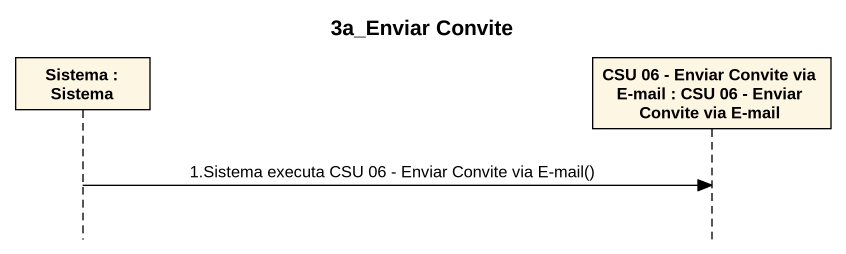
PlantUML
@startuml
title 3a_Enviar Convite
hide footbox
participant "Sistema : Sistema" as Sistema
participant "CSU 06 - Enviar Convite via E-mail : CSU 06 - Enviar Convite via E-mail" as CSU_06_Enviar_Convite_via_E

Sistema -> CSU_06_Enviar_Convite_via_E : 1.Sistema executa CSU 06 - Enviar Convite via E-mail()
@enduml
